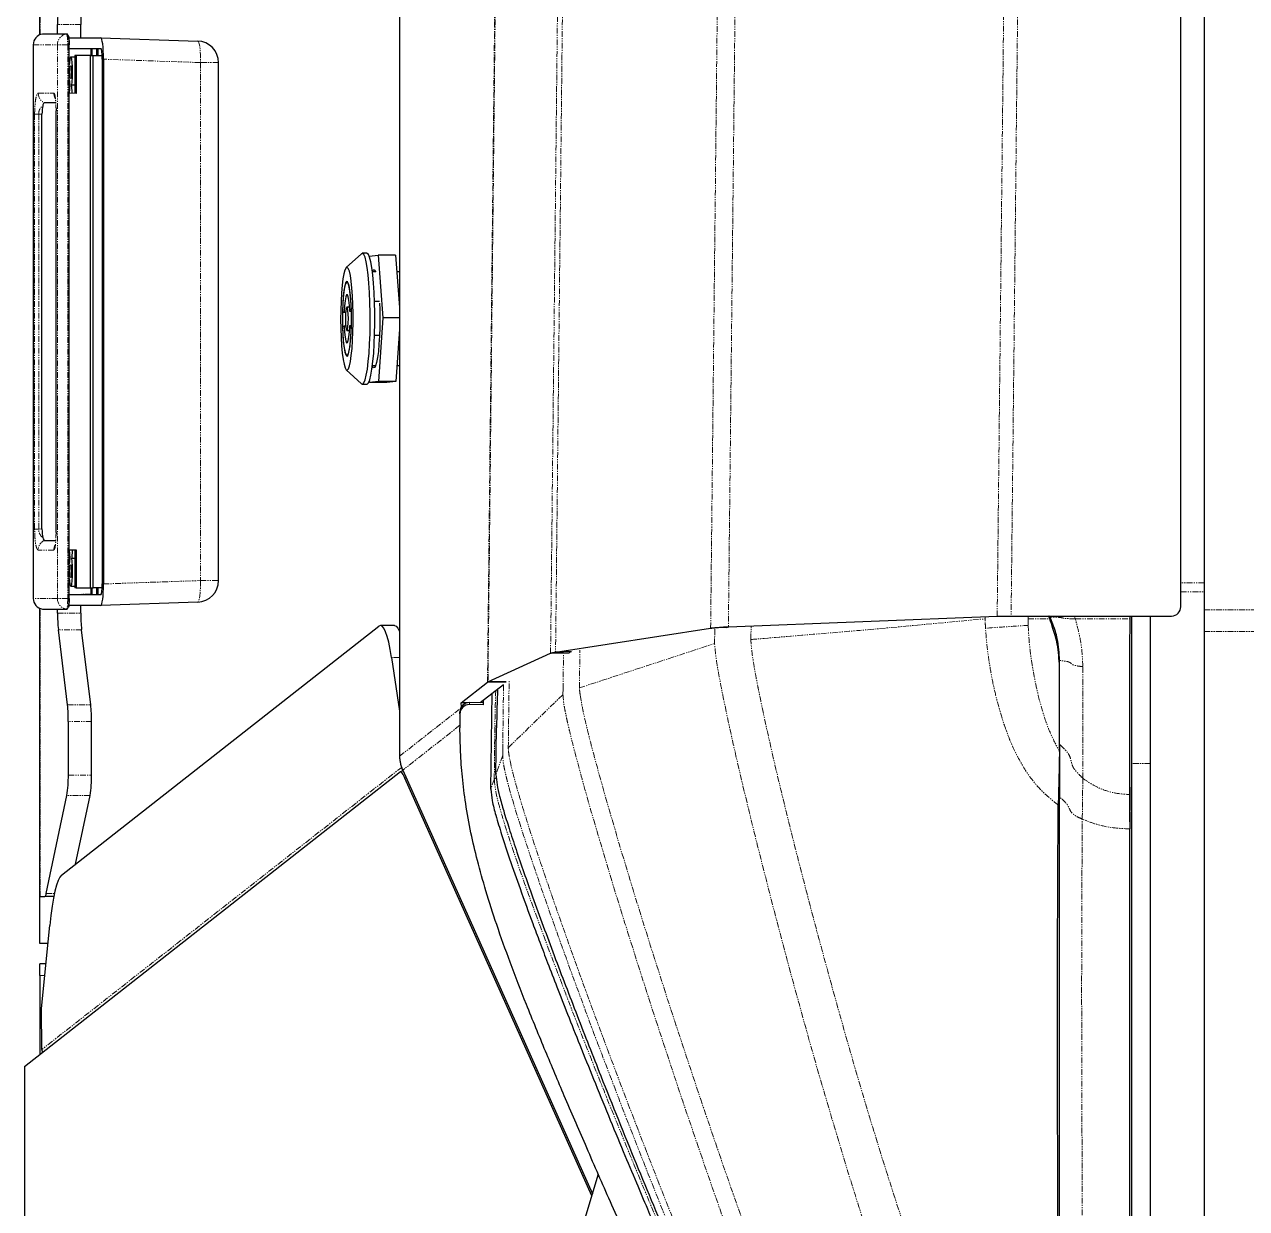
# Model space of a CAD drawing. Header units: millimetres. Extents: x -18594 to 273470, y -238787 to 48452.
# Drawn here: x 181947.7 to 182209.1, y -28786.3 to -28533.1 of the extents above; entities that cross this region are included whole.
import ezdxf

# ---------------------------------------------------------------- set-up
doc = ezdxf.new("R2010")
doc.units = ezdxf.units.MM
doc.linetypes.add('Xref AGV layout$0$PHANTOM', pattern=[2.5, 1.25, -0.25, 0.25, -0.25, 0.25, -0.25])
doc.layers.add('AM_BOR', color=4, linetype='Continuous', lineweight=25)

# ---------------------------------------------------------------- blocks, each defined once
blk = doc.blocks.new('Xref AGV layout$0$A$C6D3E55E3')
at = {"color": 8, "linetype": 'Xref AGV layout$0$PHANTOM', "lineweight": 18}
for p, q in [((3145.58, 794.82), (3145.58, 844.95)), ((3140.91, 794.82), (3140.91, 843.1)), ((3135.16, 794.82), (3135.16, 789.82)), ((3137.07, 789.82), (3137.07, 794.82)), ((3173.8, 783.32), (3173.8, 779.32)), ((3142.84, 767.27), (3142.84, 778.91)), ((3178.83, 778.91), (3180.42, 778.88)), ((3142.84, 767.27), (3142.25, 766.99)), ((2147.25, 764.22), (3142.25, 753.53)), ((3169.67, 763.91), (3171.18, 763.86)), ((3181.01, 763.91), (3182.72, 763.6)), ((3142.3, 750.55), (2147.25, 761.24)), ((3142.49, 761.82), (3142.25, 761.67)), ((3142.84, 757.17), (3142.84, 761.82)), ((3142.25, 757.18), (3142.83, 757.17)), ((3142.83, 757.17), (3142.92, 757.17)), ((3142.4, 747.97), (3142.62, 747.97)), ((3142.62, 747.97), (3142.85, 747.97)), ((3145.18, 722.92), (3142.85, 747.97)), ((2147.25, 703.78), (3144.55, 693.07)), ((3144.86, 689.27), (2147.25, 699.98)), ((3147.27, 697.88), (3144.36, 697.92)), ((3145.09, 690.16), (3147.09, 690.13)), ((3147.09, 690.13), (3148.12, 690.11)), ((2147.25, 666.88), (3149.97, 656.11)), ((3150.22, 655.04), (2147.25, 665.82)), ((3157.62, 661.21), (3149.54, 661.31)), ((3157.85, 657.71), (3150.58, 657.8)), ((3157.85, 657.71), (3159.02, 657.69)), ((2147.25, 652.5), (3156.35, 641.66)), ((3156.42, 641.55), (2147.25, 652.39)), ((3170.41, 646), (3155.92, 646.18)), ((3170.83, 644.81), (3156.83, 644.99)), ((3177.19, 643), (3165.74, 643.13)), ((3172.01, 644.8), (3170.83, 644.81)), ((3172.01, 644.8), (3176.15, 643.36)), ((3177.19, 643), (3179.27, 642.27)), ((3160.75, 637.67), (3161.19, 637.67)), ((3172.23, 622.74), (3161.98, 635.81)), ((3165.62, 635.65), (3175.21, 623.42)), ((3151.15, 622.71), (3151.15, 621.02)), ((3174.53, 623.27), (3234.91, 546.28)), ((3176.81, 624.14), (3176.92, 623.86)), ((3023.93, 584.03), (3023.93, 580.15)), ((3134.67, 580.15), (3134.67, 584.03)), ((3023.93, 580.15), (3023.2, 559.43)), ((3023.93, 580.15), (3134.67, 580.15)), ((3135.4, 559.43), (3134.67, 580.15)), ((3021.06, 556.78), (3020.9, 552.15)), ((3137.54, 556.78), (3137.7, 552.15)), ((3161.24, 551.74), (3161.24, 556.7)), ((3164.77, 556.88), (3164.77, 551.92)), ((3176.27, 551.92), (3176.27, 556.88)), ((3015.77, 554.56), (3015.77, 549.6)), ((3141.63, 549.6), (3141.63, 554.56)), ((3145.17, 554.74), (3145.17, 549.78)), ((3180.6, 556.57), (3180.6, 551.61)), ((3017.82, 551.55), (3017.83, 551.51)), ((3017.83, 546.38), (3017.83, 551.51)), ((3020.1, 552.1), (3020.1, 551.79)), ((3020.1, 551.79), (3020.1, 549.57)), ((3020.1, 551.79), (3138.5, 551.79)), ((3023.21, 552.23), (3023.21, 552.1)), ((3135.39, 552.23), (3135.39, 552.1)), ((3138.5, 552.1), (3138.5, 551.79)), ((3138.5, 551.79), (3138.5, 549.57)), ((3140.78, 551.51), (3140.78, 551.55)), ((3140.78, 551.51), (3140.78, 546.38)), ((3020.1, 549.57), (3138.5, 549.57)), ((3020.1, 544.44), (3020.1, 549.57)), ((3034.24, 549.29), (3124.39, 549.29)), ((3034.24, 549.29), (3034.24, 549.27)), ((3124.39, 549.27), (3124.39, 549.29)), ((3138.5, 549.57), (3138.5, 544.44)), ((3201.58, 547.18), (3201.58, 548.94)), ((3030.47, 545.48), (3030.47, 548.82)), ((3034.98, 546.27), (3034.95, 545.57)), ((3123.63, 546.27), (3123.65, 545.57)), ((3128.14, 548.83), (3128.14, 545.48)), ((3219.1, 546.88), (3219.1, 545.82)), ((3017.95, 545.9), (2978.25, 545.9)), ((3138.5, 544.44), (3020.1, 544.44)), ((3020.1, 544.42), (3020.1, 544.44)), ((3034.95, 544.71), (3034.95, 545.57)), ((3123.65, 545.57), (3034.95, 545.57)), ((3123.65, 544.71), (3034.95, 544.71)), ((3123.65, 544.71), (3123.65, 545.57)), ((3138.5, 544.42), (3138.5, 544.44)), ((3202.25, 545.9), (3140.65, 545.9))]:
    blk.add_line(p, q, dxfattribs=at)
at = {"color": 7, "linetype": 'Continuous', "lineweight": 25}
for p, q in [((2308.91, 794.82), (3140.91, 794.82)), ((3140.91, 794.82), (3143.3, 794.82)), ((3143.3, 794.82), (3145.58, 794.82)), ((3145.58, 794.82), (3334.04, 794.82)), ((3140.26, 789.82), (2149.24, 789.82)), ((3142.25, 753.53), (3142.25, 787.82)), ((3173.8, 783.32), (3142.25, 783.32)), ((3327.54, 783.32), (3173.8, 783.32)), ((3173.8, 779.32), (3142.25, 779.32)), ((3142.25, 778.91), (3142.84, 778.91)), ((3327.54, 779.32), (3173.8, 779.32)), ((3180.42, 778.88), (3187.77, 778.91)), ((3186.25, 778.91), (3183.84, 778.91)), ((3328.08, 778.91), (3187.77, 778.91)), ((3142.49, 761.82), (3142.84, 761.82)), ((3144.55, 693.07), (3142.3, 750.55)), ((3144.71, 692.65), (3144.55, 693.14)), ((3144.71, 692.65), (3144.86, 689.27)), ((3149.97, 656.11), (3144.86, 689.27)), ((3175.21, 623.42), (3265.76, 663.99)), ((3266.2, 663.86), (3176.92, 623.86)), ((3261.58, 665.25), (3271.75, 662.19)), ((3149.82, 659.49), (3149.97, 656.11)), ((3150.19, 658.96), (3150.22, 655.04)), ((3156.35, 641.66), (3150.22, 655.04)), ((3156.32, 645.57), (3156.35, 641.66)), ((3156.42, 645.52), (3156.42, 641.55)), ((3160.77, 639.96), (3156.87, 644.94)), ((3176.15, 643.36), (3166.18, 643.48)), ((3160.8, 635.95), (3156.42, 641.55)), ((3179.27, 642.27), (3158.77, 642.52)), ((3160.22, 640.66), (3161.22, 640.65)), ((3160.23, 640.66), (3160.78, 640.65)), ((3160.78, 640.65), (3160.75, 637.67)), ((3160.78, 640.65), (3161.22, 640.65)), ((3161.22, 640.65), (3161.19, 637.67)), ((3160.8, 637.2), (3160.8, 635.95)), ((3161.68, 635.96), (3160.8, 635.95)), ((3163.18, 635.65), (3162.74, 635.65)), ((3163.18, 635.65), (3166.15, 635.65)), ((2951.5, 622.71), (3171.19, 622.71)), ((3065.12, 621.9), (3076.26, 622.71)), ((3068.66, 622.71), (3068.66, 622.16)), ((3074.93, 622.61), (3074.93, 622.71)), ((3078.53, 622.71), (3078.53, 619.15)), ((3080.92, 622.71), (3092.12, 621.94)), ((3082.26, 622.71), (3082.26, 622.62)), ((3088.66, 622.18), (3088.66, 622.71)), ((3088.74, 622.71), (3088.74, 622.17)), ((3151.15, 621.02), (3162.61, 622.71)), ((3171.19, 622.71), (3172.23, 622.74)), ((3175.14, 623.31), (3175.39, 623.35)), ((3175.33, 623.48), (3175.54, 622.98)), ((3175.55, 622.96), (3238.6, 542.57)), ((3065.12, 621.9), (3065.12, 618.18)), ((3092.12, 621.94), (3092.12, 618.22)), ((3092.12, 621.94), (3092.29, 620.04)), ((3092.29, 620.04), (3092.29, 616.32)), ((3144.29, 621.67), (3144.29, 618.69)), ((3065.12, 618.18), (3078.53, 619.15)), ((3065.29, 616.28), (3065.12, 618.18)), ((3068.66, 617.68), (3068.66, 616.95)), ((3074.93, 617.4), (3074.93, 618.46)), ((3078.53, 619.15), (3092.12, 618.22)), ((3082.26, 618.47), (3082.26, 617.41)), ((3088.66, 616.96), (3088.66, 617.71)), ((3092.12, 618.22), (3092.29, 616.32)), ((3197.68, 550.42), (3144.42, 618.34)), ((3064.7, 615.76), (3064.7, 614.77)), ((3064.79, 614.58), (3067.77, 611.34)), ((3065.36, 616.28), (3065.29, 616.28)), ((3089.63, 611.34), (3092.61, 614.58)), ((3092.29, 616.32), (3091.99, 616.3)), ((3092.7, 614.77), (3092.7, 615.76)), ((3070.8, 611.65), (3070.8, 611.49)), ((3076.2, 612.04), (3076.2, 611.49)), ((3077.12, 612.45), (3077.12, 612.44)), ((3077.12, 612.44), (3077.15, 612.09)), ((3077.15, 612.45), (3077.15, 612.09)), ((3080.12, 612.44), (3080.12, 612.45)), ((3080.15, 612.1), (3080.12, 612.44)), ((3081.2, 611.49), (3081.2, 612.04)), ((3086.6, 611.49), (3086.6, 611.65)), ((3077.26, 610.89), (3077.26, 611.24)), ((3077.26, 610.89), (3077.29, 610.55)), ((3077.29, 610.55), (3077.29, 611.24)), ((3080.25, 611.25), (3080.25, 610.89)), ((3080.29, 610.55), (3080.25, 610.89)), ((3134.67, 584.03), (3023.93, 584.03)), ((3018.6, 558.87), (3019.33, 579.59)), ((3139.27, 579.59), (3140, 558.87)), ((3023.2, 559.43), (3135.4, 559.43)), ((3018.6, 552.15), (3018.6, 558.87)), ((3020.9, 552.15), (3020.9, 558.87)), ((3021, 558.95), (3020.97, 558.21)), ((3020.97, 558.21), (3020.97, 558.02)), ((3020.97, 558.21), (3022.4, 558.21)), ((3021.01, 558.02), (3020.97, 556.97)), ((3022.4, 558.02), (3020.97, 558.02)), ((3020.97, 556.97), (3020.97, 556.78)), ((3020.97, 556.97), (3022.4, 556.97)), ((3022.4, 556.78), (3020.97, 556.78)), ((3022.4, 557.19), (3022.4, 559.13)), ((3136.2, 557.19), (3022.4, 557.19)), ((3022.4, 556.63), (3022.4, 557.19)), ((3023.2, 559.15), (3135.4, 559.15)), ((3136.2, 559.13), (3136.2, 557.19)), ((3136.2, 558.21), (3137.63, 558.21)), ((3137.63, 558.02), (3136.2, 558.02)), ((3136.2, 556.63), (3136.2, 557.19)), ((3136.2, 556.97), (3137.63, 556.97)), ((3137.63, 556.78), (3136.2, 556.78)), ((3137.63, 556.97), (3137.59, 558.02)), ((3137.63, 558.21), (3137.6, 558.95)), ((3137.63, 558.02), (3137.63, 558.21)), ((3137.63, 556.78), (3137.63, 556.97)), ((3137.7, 558.87), (3137.7, 552.15)), ((3140, 558.87), (3140, 552.15)), ((3161.24, 556.7), (3145.17, 554.74)), ((3176.27, 556.88), (3164.77, 556.88)), ((3018.6, 554.56), (3015.77, 554.56)), ((3136.2, 556.63), (3022.4, 556.63)), ((3022.4, 556.63), (3022.4, 553.56)), ((3136.2, 553.56), (3136.2, 556.63)), ((3141.63, 554.56), (3140, 554.56)), ((3195.29, 553.47), (3180.6, 556.57)), ((3017.82, 551.55), (3017.82, 546.42)), ((3018.12, 551.85), (3018.08, 551.85)), ((3138.5, 552.1), (3020.1, 552.1)), ((3022.4, 553.56), (3030.54, 553.56)), ((3022.4, 553.56), (3022.4, 553.28)), ((3022.4, 553.28), (3030.53, 553.28)), ((3022.75, 553.28), (3022.75, 552.44)), ((3028.72, 553.28), (3028.72, 552.63)), ((3030.51, 552.76), (3028.72, 552.63)), ((3028.72, 552.24), (3030.49, 552.12)), ((3030.54, 553.56), (3030.48, 552.1)), ((3128.07, 553.56), (3136.2, 553.56)), ((3128.12, 552.1), (3128.07, 553.56)), ((3128.08, 553.28), (3136.2, 553.28)), ((3128.09, 552.76), (3129.88, 552.63)), ((3128.12, 552.12), (3129.88, 552.24)), ((3129.88, 552.63), (3129.88, 553.28)), ((3135.85, 552.44), (3135.85, 553.28)), ((3136.2, 553.56), (3136.2, 553.28)), ((3140.78, 546.42), (3140.78, 551.55)), ((3161.24, 551.74), (3145.17, 549.78)), ((3176.27, 551.92), (3164.77, 551.92)), ((3201.58, 547.18), (3180.6, 551.61)), ((3017.82, 549.6), (3015.77, 549.6)), ((3032.54, 549.24), (3032.54, 546.77)), ((3033.71, 549.28), (3034.24, 549.28)), ((3034.24, 549.27), (3124.39, 549.27)), ((3124.39, 549.28), (3125.12, 549.27)), ((3126.07, 546.77), (3126.07, 549.24)), ((3141.63, 549.6), (3140.78, 549.6)), ((3017.82, 546.42), (3017.83, 546.38)), ((3123.63, 546.27), (3034.98, 546.27)), ((3140.78, 546.42), (3140.78, 546.38)), ((3202.25, 548.81), (3202.25, 546.88)), ((3202.25, 545.9), (3202.25, 546.88)), ((3226.13, 546.17), (3208.45, 547.95)), ((3212.25, 547.57), (3212.25, 545.82)), ((3216.6, 547.13), (3216.6, 545.82)), ((3234.91, 546.28), (3226.13, 546.17)), ((3017.98, 545.82), (2978.25, 545.82)), ((3020.1, 544.42), (3138.5, 544.42)), ((3202.25, 545.82), (3140.62, 545.82)), ((3202.25, 545.82), (3202.25, 545.9)), ((3212.25, 545.82), (3202.25, 545.82)), ((3219.1, 545.82), (3216.6, 545.82)), ((3219.1, 545.82), (3228.25, 545.82)), ((3228.25, 545.82), (3228.25, 546.2)), ((3228.25, 545.82), (3236.04, 545.82)), ((3238.74, 542.53), (3340.67, 542.53))]:
    blk.add_line(p, q, dxfattribs=at)
at = {"color": 8, "linetype": 'Xref AGV layout$0$PHANTOM', "lineweight": 18, "flags": 128}
for points in [[(3151.76, 763.91), (3152.42, 763.9), (3153.09, 763.88)], [(3157.62, 661.21), (3152.87, 675.66), (3148.12, 690.11)], [(3170.41, 646), (3164.71, 651.85), (3159.02, 657.69)], [(3019.33, 579.59), (3019.42, 579.72), (3019.68, 579.85), (3020.11, 579.96), (3020.68, 580.05), (3021.38, 580.11), (3022.17, 580.15), (3023.03, 580.16), (3023.93, 580.15)], [(3134.67, 580.15), (3135.57, 580.16), (3136.43, 580.15), (3137.22, 580.11), (3137.92, 580.05), (3138.49, 579.96), (3138.92, 579.85), (3139.18, 579.72), (3139.27, 579.59)]]:
    blk.add_lwpolyline(points, dxfattribs=at)
at = {"color": 7, "linetype": 'Continuous', "lineweight": 25, "flags": 128}
for points in [[(3144.29, 621.67), (3144.29, 621.68), (3144.44, 622.04), (3144.88, 622.39), (3145.53, 622.71)], [(3151.15, 621.02), (3149.39, 620.73), (3147.87, 620.42), (3146.6, 620.1), (3145.6, 619.76), (3144.88, 619.41), (3144.44, 619.06), (3144.29, 618.7), (3144.42, 618.34)], [(3092.7, 615.76), (3092.68, 615.85), (3092.39, 616.12), (3091.74, 616.38), (3090.75, 616.63), (3089.45, 616.85), (3087.87, 617.05), (3086.05, 617.21), (3084.05, 617.34), (3081.9, 617.42), (3079.68, 617.46), (3077.42, 617.46), (3075.2, 617.41), (3073.07, 617.32), (3071.09, 617.19), (3069.3, 617.03), (3067.76, 616.83), (3066.5, 616.6), (3065.56, 616.35), (3064.95, 616.08), (3064.71, 615.81), (3064.7, 615.76)], [(3068.53, 616.93), (3068.26, 617.12), (3068.24, 617.35), (3068.57, 617.59), (3068.66, 617.62)], [(3075.39, 618.46), (3076.66, 618.51), (3078.59, 618.53)], [(3078.59, 618.53), (3080.52, 618.51), (3082.39, 618.45), (3084.13, 618.35), (3085.69, 618.21), (3087.01, 618.03), (3088.05, 617.83), (3088.77, 617.61), (3089.15, 617.38), (3089.17, 617.15), (3088.87, 616.93)], [(3092.61, 614.58), (3092.62, 614.58), (3092.68, 614.86), (3092.39, 615.13), (3091.74, 615.39), (3090.75, 615.64), (3089.45, 615.86), (3087.87, 616.06), (3086.05, 616.22), (3084.05, 616.35), (3081.9, 616.43), (3079.68, 616.47), (3077.42, 616.47), (3075.2, 616.42), (3073.07, 616.33), (3071.09, 616.2), (3069.3, 616.03), (3067.76, 615.83), (3066.5, 615.61), (3065.56, 615.36), (3064.95, 615.09), (3064.71, 614.82), (3064.79, 614.58)], [(3078.82, 610.15), (3080.78, 610.18), (3082.68, 610.24), (3084.45, 610.35), (3086.03, 610.49), (3087.38, 610.67), (3088.44, 610.87), (3089.2, 611.09), (3089.62, 611.33), (3089.68, 611.57), (3089.4, 611.81), (3088.77, 612.03), (3087.81, 612.24), (3086.57, 612.43), (3085.07, 612.59), (3083.37, 612.71), (3081.51, 612.79), (3079.57, 612.83), (3077.6, 612.83), (3075.66, 612.78), (3073.82, 612.69), (3072.14, 612.57), (3070.67, 612.41), (3069.46, 612.22), (3068.54, 612.01), (3067.95, 611.78), (3067.71, 611.54), (3067.82, 611.3), (3068.28, 611.07), (3069.07, 610.85), (3070.18, 610.65), (3071.55, 610.47), (3073.16, 610.34), (3074.95, 610.23), (3076.86, 610.17), (3078.82, 610.15)], [(3078.79, 610.52), (3080.51, 610.54), (3082.14, 610.61), (3083.61, 610.72), (3084.85, 610.87), (3085.81, 611.05), (3086.43, 611.24), (3086.69, 611.45), (3086.58, 611.66), (3086.1, 611.86), (3085.27, 612.05), (3084.14, 612.21), (3082.75, 612.33), (3081.17, 612.42), (3079.48, 612.46), (3077.75, 612.46), (3076.06, 612.41), (3074.5, 612.32), (3073.14, 612.19), (3072.03, 612.03), (3071.24, 611.84), (3070.79, 611.64), (3070.72, 611.43), (3071.02, 611.22), (3071.67, 611.03), (3072.66, 610.85), (3073.93, 610.71), (3075.42, 610.6), (3077.07, 610.54), (3078.79, 610.52)], [(3077.12, 612.44), (3075.52, 612.37), (3074.07, 612.27), (3072.82, 612.14), (3071.84, 611.97), (3071.17, 611.78), (3070.84, 611.58), (3070.86, 611.38), (3071.23, 611.18), (3071.93, 611), (3072.94, 610.83), (3074.21, 610.7), (3075.68, 610.6), (3077.29, 610.55)], [(3077.15, 612.09), (3075.84, 612.01), (3074.75, 611.9), (3073.99, 611.75), (3073.6, 611.58), (3073.61, 611.4), (3074.03, 611.23), (3074.83, 611.08), (3075.93, 610.96), (3077.26, 610.89)], [(3081.2, 611.5), (3081, 611.61), (3080.45, 611.71), (3079.63, 611.78), (3078.67, 611.8), (3077.72, 611.77), (3076.91, 611.71), (3076.38, 611.61), (3076.2, 611.49), (3076.4, 611.37), (3076.95, 611.28), (3077.77, 611.21), (3078.73, 611.19), (3079.68, 611.21), (3080.49, 611.28), (3081.02, 611.38), (3081.2, 611.5)], [(3080.29, 610.55), (3081.88, 610.61), (3083.33, 610.71), (3084.58, 610.85), (3085.56, 611.02), (3086.23, 611.2), (3086.57, 611.4), (3086.55, 611.61), (3086.18, 611.8), (3085.47, 611.99), (3084.46, 612.15), (3083.19, 612.29), (3081.72, 612.38), (3080.12, 612.44)], [(3080.25, 610.89), (3081.57, 610.97), (3082.65, 611.09), (3083.42, 611.24), (3083.81, 611.41), (3083.79, 611.59), (3083.37, 611.76), (3082.57, 611.91), (3081.47, 612.02), (3080.15, 612.1)], [(3017.83, 551.6), (3017.82, 551.57), (3017.82, 551.55)], [(3028.72, 552.63), (3028.01, 552.73), (3027.05, 552.8), (3025.95, 552.83), (3024.86, 552.8), (3023.89, 552.73), (3023.18, 552.63), (3022.8, 552.5), (3022.8, 552.37), (3023.18, 552.24), (3023.89, 552.14), (3024.39, 552.1)], [(3025.95, 552.26), (3025.42, 552.28), (3024.96, 552.31), (3024.66, 552.37), (3024.55, 552.44), (3024.66, 552.5), (3024.96, 552.56), (3025.42, 552.59), (3025.95, 552.61), (3026.49, 552.59), (3026.94, 552.56), (3027.24, 552.5), (3027.35, 552.44), (3027.24, 552.37), (3026.94, 552.31), (3026.49, 552.28), (3025.95, 552.26)], [(3027.51, 552.1), (3028.01, 552.14), (3028.72, 552.24)], [(3134.21, 552.1), (3134.71, 552.14), (3135.42, 552.24), (3135.8, 552.37), (3135.8, 552.5), (3135.42, 552.63), (3134.71, 552.73), (3133.75, 552.8), (3132.65, 552.83), (3131.56, 552.8), (3130.59, 552.73), (3129.88, 552.63), (3129.88, 552.63)], [(3129.88, 552.24), (3130.59, 552.14), (3131.09, 552.1)], [(3132.65, 552.26), (3132.12, 552.28), (3131.66, 552.31), (3131.36, 552.37), (3131.25, 552.44), (3131.36, 552.5), (3131.66, 552.56), (3132.12, 552.59), (3132.65, 552.61), (3133.19, 552.59), (3133.64, 552.56), (3133.94, 552.5), (3134.05, 552.44), (3133.94, 552.37), (3133.64, 552.31), (3133.19, 552.28), (3132.65, 552.26)], [(3140.78, 551.55), (3140.78, 551.57), (3140.77, 551.6)], [(3197.68, 550.42), (3198.11, 550.07), (3198.81, 549.72), (3199.8, 549.38), (3201.05, 549.06), (3202.56, 548.75), (3204.3, 548.46), (3206.27, 548.19), (3208.45, 547.95)]]:
    blk.add_lwpolyline(points, dxfattribs=at)
at = {"color": 7, "linetype": 'Continuous', "lineweight": 25}
for centre, radius, start, end in [((3140.25, 787.83), 2, 359.8933, 89.8886), ((3162.75, 637.65), 2, 179.2808, 269.8862), ((3163.18, 637.65), 2, 179.2774, 269.8896), ((3177.53, 621.44), 2.5, 103.9681, 142.2984), ((3023.93, 579.43), 4.6, 90, 177.9763), ((3134.67, 579.43), 4.6, 2.0237, 90), ((3164.56, 525.97), 30.91, 89.6068, 96.1723), ((3176.73, 532.56), 24.32, 80.8557, 91.0942), ((3015.56, 585.45), 30.89, 263.8257, 270.3953), ((3141.84, 585.45), 30.89, 269.6047, 276.1743), ((3164.56, 521.02), 30.89, 89.605, 96.1742), ((3176.73, 527.6), 24.32, 80.854, 91.0958), ((3015.56, 580.49), 30.89, 263.8257, 270.3953), ((3141.84, 580.49), 30.89, 269.6047, 276.1743), ((3020.1, 546.72), 2.3, 188.7333, 270), ((3138.5, 546.72), 2.3, 270, 351.2467), ((3201.59, 546.33), 0.853, 39.9797, 91.1086), ((3234.84, 552.27), 6, 270.6676, 277.7391), ((3238.71, 542.72), 0.187, 232.3203, 278.2212)]:
    blk.add_arc(centre, radius, start, end, dxfattribs=at)
at = {"color": 8, "linetype": 'Xref AGV layout$0$PHANTOM', "lineweight": 18}
for centre, radius, start, end in [((3020.09, 551.86), 2.29, 188.8791, 270.1713), ((3138.51, 551.86), 2.29, 269.8293, 351.1202), ((3030.47, 551.14), 2.31, 269.9901, 299.5156), ((3128.14, 551.14), 2.31, 240.5294, 270.0175), ((3020.09, 546.73), 2.29, 188.8791, 270.1713), ((3030.47, 547.78), 2.3, 269.9034, 333.9395), ((3128.13, 547.78), 2.3, 206.0588, 270.0983), ((3138.51, 546.73), 2.29, 269.8293, 351.1202)]:
    blk.add_arc(centre, radius, start, end, dxfattribs=at)
at = {"color": 7, "linetype": 'Continuous', "lineweight": 25}
for centre, major_axis, ratio, start_param, end_param in [((3151.89, 743.91), (20.33, 0), 0.983668, 2.032474, 2.065078), ((3151.54, 743.91), (20.33, 0), 0.983668, 2.032474, 2.045699), ((3167.92, 644.86), (20, -0.12), 0.069668, 4.183746, 4.625543), ((3023.2, 558.87), (4.6, 0), 0.121869, 1.572033, 3.141611), ((3135.4, 558.87), (4.6, 0), 0.121869, 6.283167, 7.852745), ((3023.2, 558.87), (2.3, 0), 0.121869, 1.572033, 3.141611), ((3135.4, 558.87), (2.3, 0), 0.121869, 6.283167, 7.852745), ((3023.2, 552.16), (4.6, 0), 0.121869, 3.141574, 3.382732), ((3023.2, 552.16), (2.3, 0), 0.121869, 3.141574, 3.356358), ((3135.4, 552.16), (2.3, 0), 0.121869, 6.06842, 6.283204), ((3135.4, 552.16), (4.6, 0), 0.121869, 6.04598, 6.283204), ((3035.03, 546.67), (2.3, 0.01), 0.172189, 3.753439, 4.686955), ((3123.57, 546.67), (2.3, -0.01), 0.172189, 4.737823, 5.671121)]:
    blk.add_ellipse(centre, major_axis=major_axis, ratio=ratio, start_param=start_param, end_param=end_param, dxfattribs=at)
for points, knots in [([(3142.84, 778.91), (3144, 778.9), (3146.62, 778.88), (3150.86, 778.85), (3155.83, 778.82), (3162.59, 778.81), (3170.88, 778.82), (3177.23, 778.86), (3180.42, 778.88)], [0, 0, 0, 0, 0.088423, 0.1989504, 0.3318996, 0.4823254, 0.7394749, 1, 1, 1, 1]), ([(3178.83, 778.91), (3180.05, 778.91), (3181.73, 778.91), (3183.4, 778.91), (3183.86, 778.91)], [0, 0, 0, 0, 0.727477, 1, 1, 1, 1]), ([(3151.76, 763.91), (3150.19, 763.82), (3148.1, 763.7), (3145.53, 763.02), (3144, 762.51), (3143, 762.05), (3142.49, 761.82)], [0, 0, 0, 0, 0.498474, 0.664895, 0.829859, 1, 1, 1, 1]), ([(3153.09, 763.88), (3151.47, 763.79), (3149.3, 763.67), (3146.58, 763.01), (3144.79, 762.45), (3143.53, 762.04), (3142.84, 761.82)], [0, 0, 0, 0, 0.469727, 0.631242, 0.798564, 1, 1, 1, 1]), ([(3169.67, 763.91), (3166.73, 763.91), (3160.8, 763.91), (3154.79, 763.91), (3151.76, 763.91)], [0, 0, 0, 0, 0.4958693, 1, 1, 1, 1]), ([(3171.18, 763.86), (3168.22, 763.86), (3162.23, 763.86), (3156.16, 763.88), (3153.09, 763.88)], [0, 0, 0, 0, 0.494126, 1, 1, 1, 1]), ([(3414.25, 764.95), (3414.17, 762.48), (3414.02, 757.75), (3413.04, 750.94), (3411.28, 745.24), (3408.86, 740.52), (3405.98, 736.53), (3402.28, 732.72), (3398.95, 730.01), (3396.29, 728.15), (3394.4, 726.98), (3391.94, 725.57), (3388.74, 723.87), (3384.72, 721.82), (3379.91, 719.43), (3374.37, 716.74), (3367.6, 713.49), (3359.56, 709.69), (3350.29, 705.35), (3340.43, 700.77), (3330.14, 696.04), (3318.58, 690.76), (3305.93, 685.02), (3292.44, 678.94), (3279.37, 673.1), (3267.03, 667.63), (3255.61, 662.62), (3245.15, 658.1), (3235.16, 653.88), (3225.66, 649.99), (3216.64, 646.49), (3208.55, 643.59), (3201.29, 641.25), (3194.75, 639.41), (3188.53, 637.95), (3182.57, 636.86), (3176.78, 636.14), (3171.36, 635.76), (3167.86, 635.69), (3166.15, 635.65)], [0, 0, 0, 0, 0.025274, 0.048359, 0.070215, 0.085994, 0.102487, 0.120373, 0.140323, 0.146357, 0.15369, 0.163121, 0.175436, 0.190954, 0.209426, 0.230563, 0.254078, 0.286571, 0.321791, 0.359168, 0.398125, 0.438089, 0.489616, 0.540654, 0.590014, 0.636502, 0.679185, 0.718083, 0.753433, 0.790516, 0.823488, 0.852747, 0.878705, 0.901796, 0.922456, 0.944275, 0.964023, 0.982382, 1, 1, 1, 1]), ([(3169.67, 763.91), (3171.58, 763.91), (3175.41, 763.91), (3179.14, 763.91), (3181.01, 763.91)], [0, 0, 0, 0, 0.499999, 1, 1, 1, 1]), ([(3171.18, 763.86), (3173.13, 763.82), (3177.02, 763.76), (3180.82, 763.65), (3182.72, 763.6)], [0, 0, 0, 0, 0.4994952, 1, 1, 1, 1]), ([(3325.58, 763.91), (3322.29, 763.91), (3315.9, 763.91), (3306.6, 763.91), (3297.86, 763.91), (3289.08, 763.91), (3280.32, 763.91), (3271.26, 763.91), (3262.32, 763.91), (3250.25, 763.91), (3235.16, 763.91), (3217.05, 763.91), (3198.96, 763.91), (3186.99, 763.91), (3181.01, 763.91)], [0, 0, 0, 0, 0.0682, 0.132467, 0.192826, 0.249305, 0.314398, 0.374512, 0.436963, 0.499512, 0.624561, 0.74948, 0.874773, 1, 1, 1, 1]), ([(3327.2, 763.69), (3323.91, 763.68), (3317.52, 763.67), (3308.21, 763.65), (3299.47, 763.63), (3290.69, 763.6), (3281.92, 763.58), (3272.87, 763.55), (3263.93, 763.52), (3251.85, 763.48), (3236.76, 763.44), (3218.67, 763.44), (3200.62, 763.51), (3188.68, 763.57), (3182.72, 763.6)], [0, 0, 0, 0, 0.068247, 0.132559, 0.192963, 0.249485, 0.314628, 0.374791, 0.437294, 0.499895, 0.625027, 0.749952, 0.875104, 1, 1, 1, 1]), ([(3142.3, 750.55), (3142.3, 750.64), (3142.29, 750.82), (3142.29, 751.06), (3142.28, 751.32), (3142.27, 751.63), (3142.26, 752.04), (3142.25, 752.49), (3142.25, 753), (3142.25, 753.35), (3142.25, 753.53)], [0, 0, 0, 0, 0.09938, 0.182561, 0.249543, 0.373288, 0.499497, 0.656141, 0.822969, 1, 1, 1, 1]), ([(3179.27, 642.27), (3180.09, 642.35), (3181.98, 642.53), (3185.19, 643.42), (3189.34, 644.65), (3194.57, 646.4), (3200.92, 648.63), (3206.85, 650.8), (3212.13, 652.78), (3216.63, 654.5), (3221.75, 656.47), (3227.61, 658.76), (3234.19, 661.38), (3241.42, 664.29), (3249.03, 667.4), (3256.41, 670.45), (3263.06, 673.23), (3268.65, 675.6), (3273.2, 677.54), (3279.23, 680.13), (3286.76, 683.4), (3295.79, 687.38), (3303.86, 691), (3311.14, 694.31), (3317.81, 697.4), (3324.03, 700.31), (3330.75, 703.51), (3337.84, 706.96), (3345.22, 710.64), (3351.9, 714.07), (3357.94, 717.27), (3363.81, 720.49), (3369.5, 723.76), (3375.05, 727.15), (3380.5, 730.7), (3385.83, 734.55), (3390.46, 738.25), (3392.96, 740.79), (3393.9, 741.74)], [0, 0, 0, 0, 0.0103783, 0.0238223, 0.0419195, 0.0650569, 0.0933443, 0.1268379, 0.1447773, 0.1645492, 0.1876255, 0.2140678, 0.2438767, 0.2770534, 0.3124408, 0.3475633, 0.3778916, 0.4034266, 0.4241679, 0.4403056, 0.4862656, 0.5277845, 0.564861, 0.5979062, 0.6287567, 0.6576338, 0.6845363, 0.7227445, 0.7571193, 0.7886758, 0.8174179, 0.8433495, 0.8731382, 0.9001865, 0.9254044, 0.9551756, 0.9831293, 1, 1, 1, 1]), ([(3176.15, 643.36), (3176.87, 643.42), (3178.44, 643.55), (3181.02, 644.2), (3184.13, 645.06), (3187.91, 646.24), (3192.3, 647.69), (3197.17, 649.37), (3204.75, 652.06), (3214.96, 655.84), (3227.71, 660.72), (3242.54, 666.54), (3259.05, 673.2), (3276.92, 680.63), (3293.85, 687.86), (3309.22, 694.61), (3323.01, 700.86), (3335.28, 706.6), (3346.52, 712.06), (3356.69, 717.23), (3365.72, 722.09), (3373.72, 726.72), (3380.83, 731.3), (3386.25, 735.08), (3389.09, 737.59), (3389.96, 738.35)], [0, 0, 0, 0, 0.0092461, 0.0200137, 0.0337681, 0.0504965, 0.0706819, 0.0928041, 0.1163251, 0.1734062, 0.2317947, 0.2908629, 0.3768661, 0.4593069, 0.5380887, 0.6120075, 0.6738386, 0.7315192, 0.7849707, 0.8335685, 0.8772257, 0.9158513, 0.9515992, 0.9852036, 1, 1, 1, 1]), ([(3144.86, 689.27), (3144.85, 689.32), (3144.83, 689.42), (3144.81, 689.57), (3144.79, 689.73), (3144.77, 689.89), (3144.75, 690.06), (3144.74, 690.23), (3144.72, 690.39), (3144.7, 690.56), (3144.69, 690.73), (3144.67, 691.01), (3144.64, 691.4), (3144.61, 691.86), (3144.58, 692.28), (3144.57, 692.65), (3144.55, 692.92), (3144.55, 693.07)], [0, 0, 0, 0, 0.0550469, 0.1089316, 0.1616542, 0.2132154, 0.2636156, 0.3128552, 0.3609349, 0.4078551, 0.4536166, 0.4982199, 0.6240006, 0.7486451, 0.8249902, 0.9087738, 1, 1, 1, 1]), ([(3150.22, 655.04), (3150.21, 655.06), (3150.2, 655.11), (3150.17, 655.18), (3150.14, 655.26), (3150.12, 655.35), (3150.09, 655.45), (3150.07, 655.55), (3150.05, 655.65), (3150.03, 655.76), (3150.01, 655.87), (3149.99, 655.99), (3149.97, 656.07), (3149.97, 656.11)], [0, 0, 0, 0, 0.102542, 0.202756, 0.300643, 0.396204, 0.489438, 0.580346, 0.668928, 0.755184, 0.839114, 0.92072, 1, 1, 1, 1]), ([(3172.23, 622.74), (3172.32, 622.74), (3172.52, 622.75), (3172.84, 622.78), (3173.17, 622.82), (3173.54, 622.89), (3173.93, 622.97), (3174.34, 623.09), (3174.77, 623.24), (3175.06, 623.36), (3175.21, 623.42)], [0, 0, 0, 0, 0.0933, 0.195658, 0.307073, 0.427545, 0.557074, 0.695659, 0.843302, 1, 1, 1, 1]), ([(3020.1, 552.09), (3019.94, 552.09), (3019.62, 552.09), (3019.03, 552.06), (3018.43, 551.99), (3017.94, 551.84), (3017.86, 551.67), (3017.83, 551.59)], [0, 0, 0, 0, 0.1455493, 0.2846365, 0.5444215, 0.7834805, 1, 1, 1, 1]), ([(3018.12, 551.85), (3018.15, 551.88), (3018.21, 551.95), (3018.67, 552.03), (3019.32, 552.08), (3019.84, 552.09), (3020.1, 552.09)], [0, 0, 0, 0, 0.249998, 0.500009, 0.749995, 1, 1, 1, 1]), ([(3140.78, 551.59), (3140.76, 551.64), (3140.71, 551.79), (3140.45, 551.9), (3140.08, 551.98), (3139.66, 552.04), (3139.12, 552.08), (3138.71, 552.09), (3138.5, 552.09)], [0, 0, 0, 0, 0.136428, 0.351484, 0.487409, 0.641105, 0.81208, 1, 1, 1, 1]), ([(3138.5, 552.09), (3138.76, 552.09), (3139.28, 552.08), (3139.93, 552.03), (3140.33, 551.96), (3140.38, 551.91), (3140.4, 551.9)], [0, 0, 0, 0, 0.286234, 0.572448, 0.85869, 1, 1, 1, 1]), ([(3032.54, 546.77), (3032.6, 546.67), (3032.67, 546.56), (3033.07, 546.45), (3033.15, 546.43)], [0, 0, 0, 0, 0.813409, 1, 1, 1, 1]), ([(3125.45, 546.43), (3125.67, 546.5), (3126.02, 546.61), (3126.05, 546.73), (3126.07, 546.77)], [0, 0, 0, 0, 0.631025, 1, 1, 1, 1])]:
    blk.add_open_spline(points, degree=3, knots=knots, dxfattribs=at)
at = {"color": 8, "linetype": 'Xref AGV layout$0$PHANTOM', "lineweight": 18}
for points, knots in [([(3176.93, 768.85), (3177.38, 769.49), (3178.29, 770.76), (3179.39, 773.1), (3180.23, 775.82), (3180.36, 777.86), (3180.42, 778.88)], [0, 0, 0, 0, 0.21973, 0.43956, 0.719912, 1, 1, 1, 1]), ([(3187.77, 778.91), (3187.71, 777.64), (3187.59, 775.09), (3186.82, 771.67), (3186.02, 769.61), (3185.67, 768.74)], [0, 0, 0, 0, 0.363995, 0.72869, 1, 1, 1, 1]), ([(3153.07, 768.87), (3151.37, 768.8), (3148.81, 768.68), (3145.42, 767.93), (3143.7, 767.49), (3142.84, 767.27)], [0, 0, 0, 0, 0.499845, 0.749993, 1, 1, 1, 1]), ([(3153.07, 768.87), (3153.04, 768.58), (3153, 768.13), (3152.91, 767.56), (3152.83, 767.17), (3152.73, 766.85), (3152.59, 766.57), (3152.38, 766.36), (3152.16, 766.14), (3152, 765.62), (3151.92, 765.22), (3151.83, 764.65), (3151.79, 764.21), (3151.76, 763.91)], [0, 0, 0, 0, 0.125111, 0.187723, 0.250238, 0.312734, 0.375296, 0.500488, 0.687262, 0.749758, 0.812277, 0.874889, 1, 1, 1, 1]), ([(3176.93, 768.85), (3172.99, 768.85), (3165.09, 768.84), (3157.08, 768.86), (3153.07, 768.87)], [0, 0, 0, 0, 0.500011, 1, 1, 1, 1]), ([(3176.93, 768.85), (3176.66, 768.58), (3176.12, 768.04), (3175.4, 767.35), (3174.78, 766.89), (3174.13, 766.57), (3173.14, 766.35), (3172.13, 766.09), (3171.2, 765.41), (3170.48, 764.72), (3169.94, 764.18), (3169.67, 763.91)], [0, 0, 0, 0, 0.1252286, 0.2501055, 0.3126668, 0.3752332, 0.5004233, 0.687342, 0.7498945, 0.8747714, 1, 1, 1, 1]), ([(3176.93, 768.85), (3178.4, 768.84), (3181.34, 768.82), (3184.23, 768.77), (3185.67, 768.74)], [0, 0, 0, 0, 0.499997, 1, 1, 1, 1]), ([(3185.67, 768.74), (3185.49, 768.32), (3185.23, 767.75), (3184.84, 767.1), (3184.52, 766.67), (3184.13, 766.32), (3183.69, 766.1), (3183.21, 765.91), (3182.71, 765.64), (3182.26, 765.29), (3181.69, 764.75), (3181.29, 764.26), (3181.01, 763.91)], [0, 0, 0, 0, 0.172638, 0.237337, 0.293585, 0.395533, 0.496879, 0.598875, 0.702617, 0.759971, 0.825732, 1, 1, 1, 1]), ([(3327.86, 768.79), (3316.01, 768.77), (3292.3, 768.75), (3256.75, 768.72), (3221.15, 768.56), (3197.5, 768.68), (3185.67, 768.74)], [0, 0, 0, 0, 0.250001, 0.500002, 0.750003, 1, 1, 1, 1]), ([(3142.84, 767.27), (3142.83, 766.84), (3142.83, 766.25), (3142.81, 765.58), (3142.78, 765.14), (3142.73, 764.78), (3142.66, 764.54), (3142.6, 764.3), (3142.55, 763.94), (3142.52, 763.5), (3142.49, 762.83), (3142.49, 762.24), (3142.49, 761.82)], [0, 0, 0, 0, 0.1706192, 0.2346142, 0.2907893, 0.3948418, 0.5000034, 0.6051651, 0.7092038, 0.7653792, 0.8293809, 1, 1, 1, 1]), ([(3144.25, 757.18), (3145.55, 757.26), (3148.06, 757.39), (3151.64, 757.84), (3155.07, 758.43), (3158.8, 759.2), (3162.83, 760.28), (3167.14, 761.74), (3169.84, 763.15), (3171.18, 763.86)], [0, 0, 0, 0, 0.1356279, 0.2618144, 0.3859712, 0.5093446, 0.6732413, 0.8367742, 1, 1, 1, 1]), ([(3182.72, 763.6), (3181.58, 762.23), (3179.3, 759.49), (3175.05, 756.34), (3170.44, 753.9), (3165.93, 752.14), (3161.65, 750.84), (3157.63, 749.83), (3153.53, 749.05), (3149.29, 748.4), (3146.36, 748.17), (3144.86, 748.05)], [0, 0, 0, 0, 0.1237993, 0.2478602, 0.3716479, 0.4952922, 0.5942372, 0.6933983, 0.7930434, 0.8939346, 1, 1, 1, 1]), ([(3327.2, 763.69), (3326.99, 762.8), (3326.58, 761.03), (3325.48, 758.26), (3323.76, 755.55), (3320.99, 752.55), (3317.31, 749.6), (3312.82, 746.75), (3308.16, 744.29), (3303.41, 742.08), (3294.86, 738.47), (3282.39, 733.89), (3266, 728.39), (3245.78, 722.1), (3221.68, 715.18), (3194.76, 708.01), (3173.39, 702.79), (3160.57, 699.99), (3155.33, 698.98), (3153.06, 698.57), (3150.65, 698.16), (3148.96, 698), (3148.06, 697.92)], [0, 0, 0, 0, 0.0133793, 0.0267683, 0.0438237, 0.0608207, 0.0878713, 0.1148007, 0.1416401, 0.1684254, 0.1951739, 0.2842164, 0.3732253, 0.46222, 0.611715, 0.7612305, 0.8929792, 0.9512963, 0.9628689, 0.974567, 0.9865605, 1, 1, 1, 1]), ([(3334.97, 763.51), (3334.77, 762.43), (3334.36, 760.26), (3333.28, 756.94), (3331.73, 753.6), (3329.42, 750.04), (3326.33, 746.6), (3322.54, 743.47), (3317.87, 740.39), (3312.35, 737.4), (3303.95, 733.51), (3293.3, 729.33), (3280.45, 724.82), (3267.54, 720.62), (3250.29, 715.31), (3228.62, 709.06), (3201.43, 701.77), (3178.49, 696.08), (3163.47, 692.73), (3157.62, 691.56), (3155.48, 691.15), (3153.27, 690.76), (3150.84, 690.36), (3149.09, 690.2), (3148.12, 690.11)], [0, 0, 0, 0, 0.015281, 0.030763, 0.04863, 0.066468, 0.089937, 0.112951, 0.135621, 0.169219, 0.202552, 0.268812, 0.334866, 0.400837, 0.46677, 0.598598, 0.73046, 0.878385, 0.943867, 0.954268, 0.964724, 0.975366, 0.986405, 1, 1, 1, 1]), ([(3159.02, 657.69), (3159.6, 657.74), (3160.62, 657.81), (3162.03, 658.06), (3163.26, 658.29), (3164.43, 658.54), (3165.57, 658.8), (3168.07, 659.38), (3173.25, 660.7), (3183.44, 663.52), (3201.43, 668.86), (3227.12, 676.97), (3258.11, 687.33), (3284.85, 696.82), (3306.11, 704.79), (3321.99, 711.03), (3337.79, 717.61), (3350.31, 723.29), (3359.57, 727.98), (3365.69, 731.36), (3371.72, 735.05), (3377.59, 739.21), (3382.44, 743.44), (3386.21, 747.65), (3388.97, 751.62), (3391.14, 756.01), (3392.41, 759.96), (3392.89, 762.41), (3393.05, 763.27)], [0, 0, 0, 0, 0.006486, 0.011449, 0.016076, 0.020564, 0.024984, 0.029373, 0.049761, 0.085819, 0.149918, 0.264169, 0.39393, 0.523719, 0.588654, 0.653647, 0.718752, 0.784119, 0.810425, 0.836872, 0.863536, 0.890551, 0.918155, 0.935828, 0.953859, 0.972111, 0.990277, 1, 1, 1, 1]), ([(3387.62, 763.53), (3387.48, 762.82), (3387.03, 760.63), (3385.84, 757.06), (3383.75, 753.03), (3381.13, 749.36), (3377.55, 745.41), (3372.91, 741.36), (3367.27, 737.32), (3361.44, 733.7), (3355.47, 730.39), (3346.43, 725.78), (3334.16, 720.21), (3318.66, 713.76), (3303.06, 707.65), (3280.92, 699.37), (3252.12, 689.23), (3217.99, 677.96), (3190.91, 669.6), (3174.71, 665.01), (3168.12, 663.3), (3165.27, 662.6), (3162.32, 661.91), (3160.28, 661.56), (3159.22, 661.38)], [0, 0, 0, 0, 0.008263, 0.025634, 0.043061, 0.060409, 0.077615, 0.104831, 0.131745, 0.158443, 0.184995, 0.211446, 0.277277, 0.342903, 0.408438, 0.473927, 0.620538, 0.767128, 0.89625, 0.953306, 0.964593, 0.975964, 0.987532, 1, 1, 1, 1]), ([(3325.58, 763.91), (3315.93, 763.91), (3296.64, 763.91), (3267.68, 763.91), (3238.72, 763.91), (3209.72, 763.91), (3190.58, 763.91), (3181.01, 763.91)], [0, 0, 0, 0, 0.2, 0.400002, 0.600003, 0.800003, 1, 1, 1, 1]), ([(3144.99, 762.82), (3144.91, 762.8), (3144.76, 762.76), (3144.61, 762.69), (3144.54, 762.66)], [0, 0, 0, 0, 0.527447, 1, 1, 1, 1]), ([(3142.92, 757.17), (3143.12, 757.17), (3143.57, 757.16), (3144.01, 757.18), (3144.25, 757.18)], [0, 0, 0, 0, 0.453581, 1, 1, 1, 1]), ([(3144.25, 757.18), (3144.35, 755.6), (3144.53, 752.45), (3144.75, 749.52), (3144.86, 748.05)], [0, 0, 0, 0, 0.501998, 1, 1, 1, 1]), ([(3143.07, 747.97), (3143.03, 747.97), (3142.96, 747.97), (3142.88, 747.97), (3142.85, 747.97)], [0, 0, 0, 0, 0.528966, 1, 1, 1, 1]), ([(3144.86, 748.05), (3144.62, 748.04), (3144.03, 748.01), (3143.43, 747.99), (3143.07, 747.98)], [0, 0, 0, 0, 0.400572, 1, 1, 1, 1]), ([(3393.12, 742.67), (3391.91, 741.46), (3388.99, 738.55), (3383.81, 734.63), (3377.93, 730.63), (3371.91, 726.96), (3362.78, 721.79), (3350.36, 715.47), (3334.65, 708.07), (3318.82, 701.01), (3296.32, 691.37), (3267.02, 679.45), (3232.24, 666.1), (3204.62, 656.1), (3188.08, 650.58), (3181.34, 648.52), (3178.44, 647.68), (3175.42, 646.84), (3173.33, 646.42), (3172.25, 646.2)], [0, 0, 0, 0, 0.021353, 0.051145, 0.080551, 0.109712, 0.138714, 0.210756, 0.282481, 0.354071, 0.425593, 0.58568, 0.745733, 0.886718, 0.949026, 0.961353, 0.973775, 0.986413, 1, 1, 1, 1]), ([(3393.76, 741.91), (3392.66, 740.83), (3389.86, 738.04), (3384.8, 734.22), (3378.92, 730.19), (3372.9, 726.49), (3363.76, 721.27), (3351.33, 714.86), (3335.59, 707.35), (3319.74, 700.17), (3298.47, 690.94), (3271.69, 679.87), (3244.06, 669.03), (3221.03, 660.39), (3203.39, 654.04), (3189.36, 649.27), (3181.08, 646.74), (3177.93, 645.89), (3176.92, 645.63), (3175.88, 645.38), (3174.78, 645.14), (3173.49, 644.89), (3172.55, 644.83), (3172.01, 644.8)], [0, 0, 0, 0, 0.019095, 0.048865, 0.078244, 0.10738, 0.136357, 0.208347, 0.28003, 0.351582, 0.423066, 0.565935, 0.708766, 0.788775, 0.868862, 0.939594, 0.971139, 0.975357, 0.979609, 0.983973, 0.988478, 0.9934, 1, 1, 1, 1]), ([(3177.19, 643), (3178.22, 643.11), (3180.29, 643.34), (3183.3, 644.19), (3187.63, 645.45), (3195.09, 647.93), (3210.85, 653.56), (3233.45, 662.26), (3261.06, 673.43), (3286.17, 684.04), (3308.82, 694), (3329.03, 703.27), (3345, 711), (3356.77, 717.06), (3364.46, 721.21), (3372.04, 725.56), (3379.43, 730.21), (3386.62, 735.21), (3390.98, 739.09), (3393.15, 741.03)], [0, 0, 0, 0, 0.0130335, 0.0260996, 0.0391671, 0.0699686, 0.1249717, 0.249979, 0.3749876, 0.4999965, 0.5933365, 0.686676, 0.780014, 0.8166834, 0.8533527, 0.8900202, 0.9266868, 0.9633488, 1, 1, 1, 1]), ([(3147.27, 697.88), (3147.19, 698.82), (3146.76, 704.07), (3146.06, 712.42), (3145.44, 719.83), (3145.18, 722.92)], [0, 0, 0, 0, 0.112333, 0.62936, 1, 1, 1, 1]), ([(3148.06, 697.92), (3147.93, 697.91), (3147.67, 697.89), (3147.4, 697.88), (3147.27, 697.88)], [0, 0, 0, 0, 0.487981, 1, 1, 1, 1]), ([(3159.22, 661.38), (3158.99, 661.35), (3158.46, 661.28), (3157.92, 661.23), (3157.62, 661.21)], [0, 0, 0, 0, 0.430341, 1, 1, 1, 1]), ([(3172.25, 646.2), (3171.99, 646.15), (3171.38, 646.06), (3170.77, 646.02), (3170.41, 646)], [0, 0, 0, 0, 0.425955, 1, 1, 1, 1]), ([(3158.14, 643.32), (3159.26, 643.28), (3161.7, 643.2), (3164.32, 643.16), (3165.74, 643.13)], [0, 0, 0, 0, 0.457293, 1, 1, 1, 1]), ([(3165.77, 643.48), (3165.77, 643.47), (3165.77, 643.37), (3165.76, 643.23), (3165.75, 643.17), (3165.74, 643.13)], [0, 0, 0, 0, 0.053579, 0.36988, 1, 1, 1, 1]), ([(3177.19, 643), (3177.13, 643.03), (3177.04, 643.08), (3176.93, 643.26), (3176.89, 643.39), (3176.88, 643.44)], [0, 0, 0, 0, 0.567092, 0.850834, 1, 1, 1, 1]), ([(3017.83, 551.51), (3017.86, 551.55), (3017.93, 551.62), (3018.46, 551.71), (3019.21, 551.77), (3019.8, 551.78), (3020.1, 551.79)], [0, 0, 0, 0, 0.249998, 0.499997, 0.749999, 1, 1, 1, 1]), ([(3138.5, 551.79), (3138.8, 551.78), (3139.4, 551.77), (3140.15, 551.71), (3140.67, 551.62), (3140.74, 551.55), (3140.78, 551.51)], [0, 0, 0, 0, 0.249986, 0.49999, 0.75, 1, 1, 1, 1]), ([(3030.47, 548.82), (3030.52, 548.88), (3030.63, 549.01), (3031.35, 549.14), (3032.11, 549.21), (3032.99, 549.27), (3033.74, 549.28), (3034.24, 549.29)], [0, 0, 0, 0, 0.249757, 0.49945, 0.624872, 0.750355, 1, 1, 1, 1]), ([(3124.39, 549.29), (3124.88, 549.28), (3125.63, 549.27), (3126.5, 549.21), (3127.26, 549.14), (3127.98, 549.01), (3128.08, 548.89), (3128.14, 548.83)], [0, 0, 0, 0, 0.249683, 0.375124, 0.500593, 0.750263, 1, 1, 1, 1]), ([(3034.95, 545.57), (3034.87, 545.57), (3034.68, 545.58), (3034.32, 545.63), (3033.73, 545.85), (3033.37, 546.15), (3033.18, 546.39), (3033.15, 546.43)], [0, 0, 0, 0, 0.091923, 0.188278, 0.396473, 0.886639, 1, 1, 1, 1]), ([(3125.45, 546.43), (3125.42, 546.39), (3125.24, 546.15), (3124.88, 545.85), (3124.28, 545.63), (3123.92, 545.58), (3123.74, 545.57), (3123.65, 545.57)], [0, 0, 0, 0, 0.11334, 0.603398, 0.811671, 0.907986, 1, 1, 1, 1]), ([(3034.95, 544.71), (3034.6, 544.71), (3033.88, 544.72), (3032.92, 544.78), (3032.12, 544.87), (3031.29, 545.01), (3030.61, 545.22), (3030.51, 545.39), (3030.47, 545.48)], [0, 0, 0, 0, 0.124807, 0.24983, 0.374777, 0.500086, 0.749873, 1, 1, 1, 1]), ([(3128.14, 545.48), (3128.09, 545.39), (3127.99, 545.22), (3127.31, 545.01), (3126.48, 544.87), (3125.68, 544.78), (3124.72, 544.72), (3124.01, 544.71), (3123.65, 544.71)], [0, 0, 0, 0, 0.250132, 0.499944, 0.625205, 0.750141, 0.875176, 1, 1, 1, 1])]:
    blk.add_open_spline(points, degree=3, knots=knots, dxfattribs=at)
at = {"color": 7, "linetype": 'Continuous', "lineweight": 25}
for points in [[(3150.19, 658.96), (3150.04, 659.07), (3149.92, 659.27), (3149.82, 659.49)], [(3156.42, 641.55), (3156.39, 641.58), (3156.37, 641.61), (3156.35, 641.66)]]:
    blk.add_open_spline(points, degree=3, dxfattribs=at)
blk = doc.blocks.new('Xref AGV layout')
at = {"rotation": 270}
blk.add_blockref('Xref AGV layout$0$A$C6D3E55E3', (181405.2, -25517.37), dxfattribs=at)

msp = doc.modelspace()

# ---------------------------------------------------------------- block references
at = {"layer": 'AM_BOR'}
msp.add_blockref('Xref AGV layout', (0, 0), dxfattribs=at)

doc.saveas('drawing.dxf')
